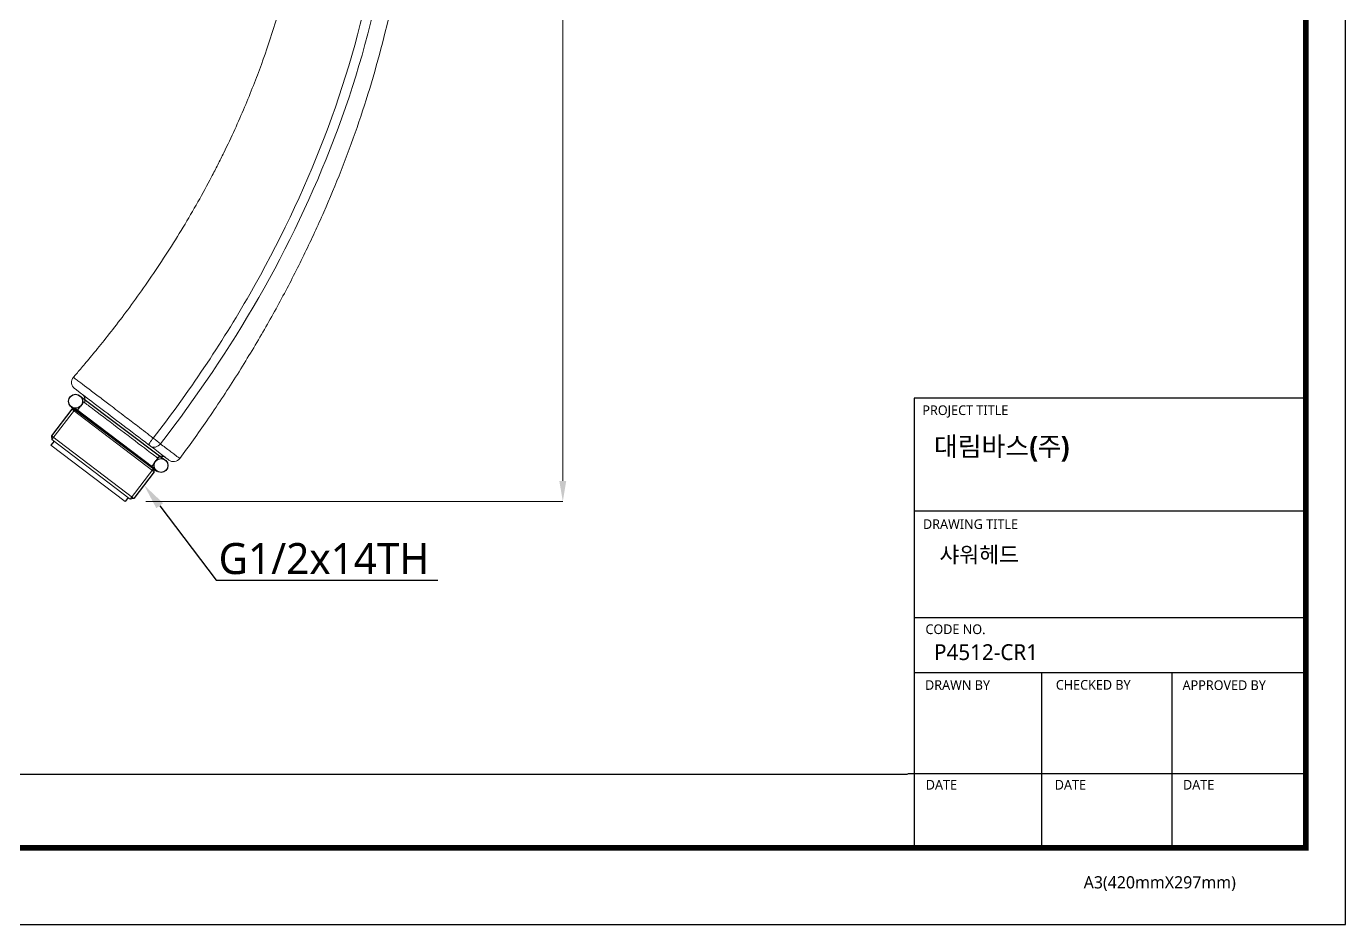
# Model space of a CAD drawing. Extents: x 0 to 1239, y 0 to 509.
# Drawn here: x 218.9 to 473.9, y 0 to 173.6 of the extents above; entities that cross this region are included whole.
import ezdxf
from ezdxf import colors
from ezdxf.entities.mleader import LeaderData, LeaderLine
from ezdxf.math import Vec2, Vec3

# ---------------------------------------------------------------- set-up
doc = ezdxf.new("R2010")
doc.units = 0
doc.header["$LTSCALE"] = 10
doc.header["$MEASUREMENT"] = 0
doc.header["$PDMODE"] = 3
doc.header["$PDSIZE"] = -10
doc.layers.get('0').update_dxf_attribs({"linetype": 'CONTINUOUS'})
doc.layers.get('DEFPOINTS').update_dxf_attribs({"linetype": 'CONTINUOUS'})
doc.layers.add('1', color=7, linetype='CONTINUOUS')
doc.styles.add('Daelim Dimension', font='')
doc.styles.get('Daelim Dimension').set_extended_font_data('NanumGothic')
doc.dimstyles.new('DEFAULT', dxfattribs={"dimscale": 2, "dimtxt": 2, "dimasz": 2, "dimexe": 0, "dimexo": 2, "dimgap": 1, "dimtad": 1, "dimdec": 1, "dimzin": 9, "dimdsep": 46, "dimtxsty": 'Daelim Dimension', "dimcen": 0.5, "dimclrd": 252, "dimclre": 252, "dimclrt": 3, "dimadec": 1, "dimazin": 0, "dimtfac": 1, "dimtdec": 1, "dimtix": 1, "dimtmove": 0, "dimatfit": 3, "dimfxl": 1, "dimtolj": 1, "dimtzin": 1, "dimlwd": 9, "dimlwe": 9, "dimarcsym": 0})

# ---------------------------------------------------------------- blocks, each defined once
blk = doc.blocks.new('*D4')
at = {"color": 5, "lineweight": 9, "ltscale": 0.5, "transparency": 16777216}
for p, q in [((276.3, 292.6), (322.62, 292.6)), ((322.62, 288.6), (322.62, 85.78)), ((242.02, 81.78), (322.62, 81.78))]:
    blk.add_line(p, q, dxfattribs=at)
at = {"color": 5, "ltscale": 0.5, "transparency": 16777216}
for points in [[(321.95, 288.6), (323.29, 288.6), (322.62, 292.6)], [(321.95, 85.78), (323.29, 85.78), (322.62, 81.78)]]:
    blk.add_solid(points, dxfattribs=at)
at = {"layer": 'DEFPOINTS', "color": 0, "ltscale": 0.5, "transparency": 16777216}
for p in [(272.3, 292.6), (238.02, 81.78), (322.62, 81.78)]:
    blk.add_point(p, dxfattribs=at)
at = {"color": 7, "ltscale": 0.5, "transparency": 16777216, "insert": (317.38, 187.19), "char_height": 6, "attachment_point": 5, "rotation": 90, "style": 'Daelim Dimension'}
blk.add_mtext('\\A1;211', dxfattribs=at)

msp = doc.modelspace()

# ---------------------------------------------------------------- linework, layer by layer
for p, q in [((229.06, 102.37), (245.73, 89.87)), ((227.72, 99.63), (223.79, 94.46)), ((227.58, 100.07), (244.18, 87.64)), ((228.42, 99.73), (227.72, 99.63)), ((243.55, 88.25), (228.42, 99.73)), ((223.79, 94.46), (223.88, 93.75)), ((224.28, 93.45), (223.68, 92.66)), ((243.65, 87.55), (239.72, 82.37)), ((243.65, 87.55), (243.55, 88.25)), ((238.62, 82.57), (238.02, 81.78)), ((239.72, 82.37), (239.02, 82.27))]:
    msp.add_line(p, q)
at = {"color": 5, "ltscale": 40}
for p, q in [((466.26, 101.79), (390.52, 101.79)), ((466.26, 79.9), (390.52, 79.9)), ((466.26, 79.9), (390.52, 79.9)), ((466.26, 59.3), (390.52, 59.3)), ((466.26, 59.3), (390.52, 59.3)), ((466.26, 48.68), (390.52, 48.68)), ((466.26, 48.68), (390.52, 48.68)), ((415.12, 48.68), (415.12, 14.87)), ((440.37, 48.68), (440.37, 14.87)), ((466.26, 29.15), (389.32, 29.15)), ((466.26, 29.15), (391.11, 29.15)), ((466.26, 14.87), (401.35, 14.87))]:
    msp.add_line(p, q, dxfattribs=at)
at = {"color": 5, "ltscale": 0.5}
msp.add_line((390.52, 101.79), (390.52, 14.41), dxfattribs=at)
at = {"color": 5}
msp.add_line((7.62, 29.1), (389.23, 29.1), dxfattribs=at)
at = {"ltscale": 0.5}
msp.add_lwpolyline([(0, 0), (473.93, 0), (473.93, 347.26), (0, 347.26)], close=True, dxfattribs=at)
at = {"color": 5, "linetype": 'ByBlock', "lineweight": 200, "const_width": 1.09}
msp.add_lwpolyline([(7.62, 14.87), (466.26, 14.87), (466.26, 339.19), (7.62, 339.19)], close=True, dxfattribs=at)
for centre in [(228.45, 101.16), (244.96, 88.74)]:
    msp.add_circle(centre, 1.35)
at = {"layer": '1', "color": 7, "linetype": 'Continuous', "lineweight": 18}
for p, q in [((228.42, 99.73), (223.88, 93.75)), ((243.65, 87.55), (227.72, 99.63)), ((228.82, 99.43), (230.03, 101.03)), ((239.72, 82.37), (223.79, 94.46)), ((238.02, 81.78), (223.68, 92.66)), ((239.02, 82.27), (223.88, 93.75)), ((244.37, 90.15), (243.16, 88.55)), ((239.02, 82.27), (243.55, 88.25))]:
    msp.add_line(p, q, dxfattribs=at)
at = {"layer": '1', "color": 7, "linetype": 'Continuous', "lineweight": 18, "extrusion": (-7.07423e-06, -3.03042e-06, 1)}
msp.add_arc((229.16, 104.82, 0), 1.5, 138.9534, 232.8153, dxfattribs=at)
at = {"layer": '1', "color": 7, "linetype": 'Continuous', "lineweight": 18}
msp.add_arc((247.38, 91), 1.5, 232.8153, 323.4759, dxfattribs=at)
at = {"layer": '1', "color": 7, "linetype": 'Continuous', "lineweight": 13}
for centre, major_axis, ratio, start_param, end_param in [((243.48, 93.96), (0.91, 1.2), 0.046231, 1.531997, 3.141593), ((243.83, 93.69), (-0.91, -1.2), 0.829516, 0, 1.58079)]:
    msp.add_ellipse(centre, major_axis=major_axis, ratio=ratio, start_param=start_param, end_param=end_param, dxfattribs=at)
for points, knots in [([(288.84, 217.54), (288.9, 206.41), (287.83, 195.2), (283.62, 173.28), (280.51, 162.57), (272.51, 141.66), (267.67, 131.59), (256.56, 112.17), (250.3, 102.87), (243.46, 94.05)], [0, 0, 0, 0, 0.25, 0.25, 0.5, 0.5, 0.75, 0.75, 1, 1, 1, 1]), ([(228.03, 105.81), (228.04, 105.79), (228.08, 105.76), (228.35, 105.56), (228.77, 105.21), (229.59, 104.62), (231, 103.54), (232.98, 102.04), (235.32, 100.26), (237.79, 98.37), (240.6, 96.23), (242.45, 94.82), (243.46, 94.05)], [0, 0, 0, 0, 0.062945, 0.125399, 0.178441, 0.250566, 0.375485, 0.50035, 0.60891, 0.749426, 0.863485, 1, 1, 1, 1]), ([(244.23, 90.25), (243.95, 90.46), (243.27, 90.98), (240.94, 92.75), (239.08, 94.16), (235.32, 97.01), (233.46, 98.43), (231.13, 100.19), (230.45, 100.71), (230.17, 100.92)], [0, 0, 0, 0, 0.21494, 0.21494, 0.500257, 0.500257, 0.785574, 0.785574, 1, 1, 1, 1]), ([(244.83, 92.95), (245.16, 92.7), (245.84, 92.18), (246.71, 91.52), (247.49, 90.93), (248.09, 90.48), (248.51, 90.16), (248.56, 90.12), (248.59, 90.1)], [0, 0, 0, 0, 0.139879, 0.290529, 0.451919, 0.624003, 0.806723, 1, 1, 1, 1])]:
    msp.add_open_spline(points, degree=3, knots=knots, dxfattribs=at)
at = {"layer": '1', "color": 7, "linetype": 'Continuous', "lineweight": 18}
for points, knots in [([(244.83, 92.95), (258.81, 110.88), (270.36, 130.68), (282.48, 162.57), (285.62, 173.45), (289.85, 195.74), (290.92, 207.1), (290.77, 218.49)], [0, 0, 0, 0, 0.5, 0.5, 0.75, 0.75, 1, 1, 1, 1]), ([(273.64, 214.59), (273.6, 212.35), (273.37, 207.13), (272.7, 200.48), (271.85, 194.7), (271.09, 190.43), (270.23, 186.26), (268.94, 180.83), (267.1, 174.23), (264.45, 166.3), (261.23, 158.09), (258.25, 151.52), (255.95, 146.9), (254.33, 143.75), (252.13, 139.71), (249.26, 134.8), (246.24, 129.95), (243.13, 125.27), (240.03, 120.87), (237.03, 116.83), (234.24, 113.25), (231.76, 110.2), (229.71, 107.75), (228.57, 106.44), (228.11, 105.9), (228.03, 105.81)], [0, 0, 0, 0, 0.056439, 0.131201, 0.168582, 0.205963, 0.243344, 0.280725, 0.355487, 0.430249, 0.50501, 0.579772, 0.598463, 0.617153, 0.654534, 0.691915, 0.729296, 0.766677, 0.804058, 0.841439, 0.87882, 0.916201, 0.953582, 0.990962, 1, 1, 1, 1]), ([(293.68, 216.41), (293.68, 213.43), (293.54, 207.43), (292.85, 198.42), (291.71, 189.4), (290.12, 180.4), (287.43, 168.48), (283.93, 156.85), (279.82, 145.73), (276.48, 137.72), (272.85, 129.86), (268.87, 122.03), (264.46, 114.08), (259.5, 105.9), (254.15, 97.79), (250.37, 92.51), (248.59, 90.1)], [0, 0, 0, 0, 0.066499, 0.133873, 0.201247, 0.268621, 0.335995, 0.470742, 0.538116, 0.60549, 0.672864, 0.740238, 0.807612, 0.874986, 0.94236, 1, 1, 1, 1]), ([(242.57, 92.76), (240.86, 94.06), (239.19, 95.33), (235.96, 97.78), (234.42, 98.95), (231.67, 101.03), (230.48, 101.94), (228.74, 103.26), (228.25, 103.63), (228.25, 103.63)], [0, 0, 0, 0, 0.25, 0.25, 0.5, 0.5, 0.75, 0.75, 1, 1, 1, 1]), ([(242.92, 92.5), (242.9, 92.52), (242.86, 92.54), (242.79, 92.6), (242.75, 92.63), (242.66, 92.69), (242.62, 92.73), (242.57, 92.76)], [0, 0, 0, 0, 0.341939, 0.341939, 0.670963, 0.670963, 1, 1, 1, 1])]:
    msp.add_open_spline(points, degree=3, knots=knots, dxfattribs=at)
for points, degree in [([(230.08, 102.16), (230.01, 102.27), (229.93, 102.36), (229.84, 102.43)], 3), ([(230.09, 102.15), (230.4, 101.56), (230.17, 100.92)], 2), ([(230.17, 100.92), (230.08, 100.99), (230.03, 101.03), (230.03, 101.03)], 3), ([(246.48, 89.8), (246.48, 89.8), (245.25, 90.73), (242.92, 92.5)], 3), ([(244.37, 90.15), (244.37, 90.15), (244.32, 90.18), (244.23, 90.25)], 3), ([(244.24, 90.24), (244.76, 90.64), (245.36, 90.49)], 2)]:
    msp.add_open_spline(points, degree=degree, dxfattribs=at)
at = {"layer": '1', "color": 7, "linetype": 'Continuous', "lineweight": 13}
msp.add_open_spline([(243.46, 94.05), (243.98, 93.65), (244.55, 93.19), (244.83, 92.95)], degree=3, dxfattribs=at)
at = {"layer": '1', "color": 7, "linetype": 'Continuous', "lineweight": 18}
msp.add_rational_spline([(245.77, 90.34), (244.97, 90.94), (244.37, 90.15)], [1, 0.707115078329, 1], degree=2, dxfattribs=at)

# ---------------------------------------------------------------- texts
at = {"color": 5, "ltscale": 40, "style": 'Daelim Dimension'}
for s, height, p in [('PROJECT TITLE', 1.8702, (392.12, 98.5)), ('DRAWING TITLE', 1.8702, (392.24, 76.48)), ('CODE NO.', 1.87, (392.71, 56.16)), ('DRAWN BY', 1.87, (392.64, 45.38)), ('CHECKED BY', 1.87, (417.91, 45.41)), ('APPROVED BY', 1.8702, (442.41, 45.35)), ('DATE', 1.87, (392.78, 26.1)), ('DATE', 1.87, (417.71, 26.1)), ('DATE', 1.87, (442.5, 26.1)), ('A3(420mmX297mm)', 2.3604, (423.3, 7))]:
    msp.add_text(s, height=height, dxfattribs=at).set_placement(p)
at = {"attachment_point": 1, "style": 'Daelim Dimension'}
for s, insert, char_height, width in [('{\\fPretendard Variable SemiBold|b0|i0|c129|p2;\\C7;대림바스(주)}', (394.35, 94.27), 3.6662, 58.9243), (' 샤워헤드', (394.38, 73.05), 3.061, 51.5068), ('P4512-CR1', (394.38, 54.2), 3.061, 51.5068)]:
    msp.add_mtext(s, dxfattribs=dict(at, insert=insert, char_height=char_height, width=width))

# ---------------------------------------------------------------- dimensions: what is measured, and where the dimension line sits
at = {"color": 5, "ltscale": 0.5}
dim = msp.add_linear_dim(base=(322.62, 81.78), p1=(272.3, 292.6), p2=(238.02, 81.78), angle=90, dimstyle='DEFAULT', override={"dimtxt": 3, "dimdec": 0, "dimclrd": 5, "dimclre": 5, "dimclrt": 7}, dxfattribs=at)
dim.commit()
dim.dimension.update_dxf_attribs({"geometry": '*D4', "text_midpoint": (322.62, 187.19), "dimtype": 160})

# ---------------------------------------------------------------- leaders
ml = msp.add_multileader_mtext('Standard')
ml.set_content('\\A1;G1/2x14TH', color=256, style='Daelim Dimension')
ml.set_leader_properties(color=5)
ml.build(insert=Vec2(0, 0))
ml.multileader.update_dxf_attribs({"text_left_attachment_type": 6, "text_right_attachment_type": 6, "dogleg_length": 0.36, "arrow_head_size": 5})
ctx = ml.context
ctx.base_point, ctx.char_height, ctx.arrow_head_size, ctx.landing_gap_size, ctx.plane_origin = Vec3(256, 66.56), 6, 5, 0.09, Vec3(241.69, 84.96)
ctx.left_attachment, ctx.right_attachment = 6, 6
notes = []
notes.append((ctx, [(0, (1, 1, 0), (255.64, 66.56), (1, 0), 0.36, [(0, [(241.69, 84.96)], 0, [])])]))
ctx.mtext.insert, ctx.mtext.flow_direction = Vec3(256.09, 73.76), 5
for ctx, leaders in notes:
    for number, flags, end, landing, length, lines in leaders:
        leader = LeaderData()
        leader.index, (leader.has_last_leader_line, leader.has_dogleg_vector, leader.attachment_direction) = number, flags
        leader.last_leader_point, leader.dogleg_vector, leader.dogleg_length = Vec3(end), Vec3(landing), length
        for number, points, colour, breaks in lines:
            line = LeaderLine()
            line.index, line.vertices, line.color, line.breaks = number, Vec3.list(points), colors.encode_raw_color(colour), breaks
            leader.lines.append(line)
        ctx.leaders.append(leader)

doc.saveas('drawing.dxf')
